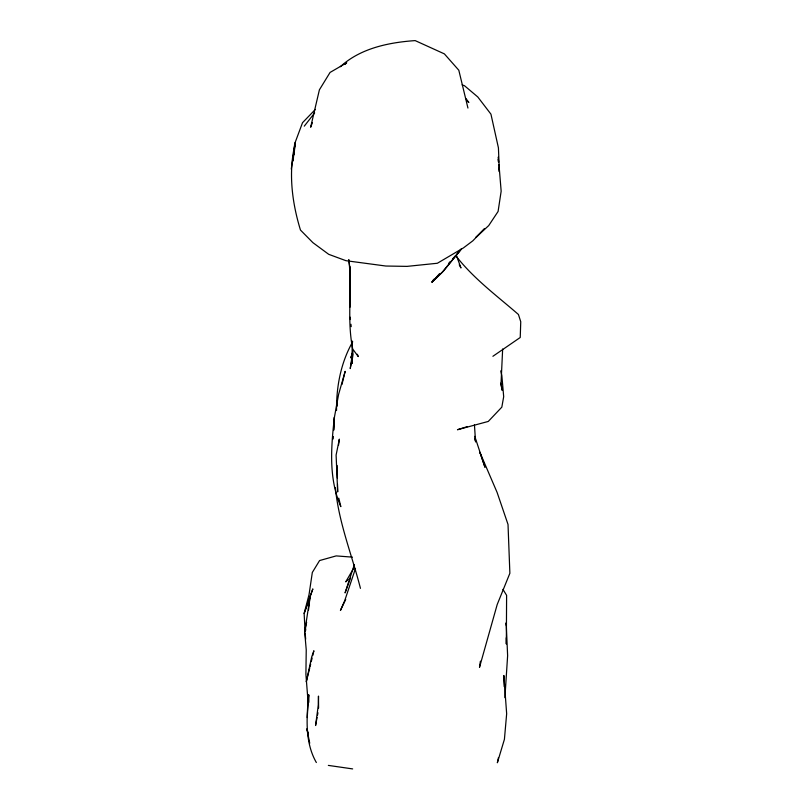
<?xml version="1.0" encoding="UTF-8"?>
<svg xmlns="http://www.w3.org/2000/svg" width="812" height="812" viewBox="0 0 812 812"><rect width="100%" height="100%" fill="white"/><g stroke="black" fill="none" stroke-linecap="round" stroke-linejoin="round"><path stroke-width="1.22" d="M336.554 410.496C336.259 386.766 340.857 362.477 352.723 341.74M352.773 353.89L352.012 363.248L352.225 341.03M308.448 701.71L308.621 694.818L308.793 702.39M337.305 406.03L337.376 403.503M333.204 438.947L333.326 436.511M504.902 697.65L507.622 655.7L506.191 622.804L506.211 625.301M333.762 429.731L334.422 417.216L338.624 394.297L345.151 371.348L341.984 384.452M333.641 430.451L334.422 417.216C331.063 447.097 328.454 478.298 340.827 506.627L338.777 498.152M307.23 717.544L308.621 694.818C306.713 717.544 304.571 741.924 316.345 762.529M352.012 363.248L352.784 353.413L350.754 357.828L352.784 351.961M502.658 348.987L501.014 383.751L502.161 390.288L500.71 383.142M293.162 160.949L294.644 143.825L302.521 122.703L315.381 109.407M293.944 154.95L295.304 142.851C288.148 171.789 291.853 201.883 300.47 230.06L312.874 242.636L328.708 254.318L345.953 260.693L385.862 266.031L407.045 266.377L437.353 263.261L463.368 247.944L472.878 240.778L484.683 228.568L475.893 237.429L488.702 225.604L498.091 211.465L501.156 191.196L498.984 164.633M308.519 609.954L310.113 596.424L312.843 588.913L304.135 613.446L305.058 630.772M338.492 445.382L339.355 439.13L336.107 455.075L337.67 491.94L337.518 484.368M480.399 661.191L479.506 667.322L497.208 604.514L509.875 573.272L508.018 524.451L497.127 492.488L479.831 452.254L484.977 467.265L474.776 436.338M352.885 350.449L350.236 368.587L352.093 359.107M295.304 142.851L291.254 169.129M317.086 717.412L315.574 725.532L318.324 704.917L318.477 696.097L318.588 708.084M317.522 715.088L317.959 712.763M306.611 622.236L304.703 632.061L306.236 649.844L305.901 674.315L308.144 702.695M498.477 757.566L497.36 762.752L504.414 739.336L506.658 713.738L503.846 675.482L504.181 686.566M310.082 666.54L310.661 664.114M311.25 661.678L312.133 658.045M312.721 655.609L313.889 650.757L311.717 656.827L306.307 681.704L309.788 667.708M355.504 568.43L344.765 600.545L340.431 610.441L345.719 599.459M350.581 577.819L345.07 592.902L354.367 564.604M312.387 122.713L310.641 127.24L319.4 89.827L330.068 72.43L346.724 62.778L344.917 64.493M353.616 568.298L345.739 581.869L348.267 579.342M433.699 279.257L431.984 282.2L443.443 271.117L461.226 249.162L457.044 253.882M304.277 126.154L314.65 112.909M461.226 249.162L442.104 272.375L431.984 282.2L439.495 273.705M448.691 263.321L450.366 261.434M452.873 258.602L455.38 255.77M340.37 66.706C360.335 48.263 388.765 42.447 415.155 40.6L444.367 53.876L458.81 70.228L467.935 108.057M492.904 356.285L520.238 337.487L520.746 321.735L518.442 314.498C496.771 295.659 473.274 278.425 455.623 255.496M467.418 426.594L457.471 429.721L488.286 421.438L501.826 407.147L503.684 396.692L501.857 375.692L500.72 370.871M352.428 557.133L336.188 555.905L319.583 560.554L312.326 572.45L309.037 594.628L304.135 613.446L310.113 596.424L304.703 632.061L305.413 627.656L305.769 630.163M328.352 765.401L352.652 768.913M462.15 84.895L464.474 85.707L477.781 96.953L490.945 114.167L498.426 147.865L499.37 171.799L499.004 168.114M466.91 100.952L468.859 102.474L465.956 98.556M502.943 589.37L506.607 595.328L506.333 644.028L506.282 637.785M459.227 264.753L460.972 267.97L456.273 255.11M357.351 354.245L358.254 356.57L352.733 349.058C346.683 319.552 352.357 289.559 348.866 259.992M360.447 588.355C351.941 554.799 338.543 522.278 335.386 487.504M308.286 733.459L306.855 728.821L309.727 743.203M474.594 438.409L475.243 440.764M348.795 259.738L349.749 266.986L350.388 292.777M305.657 639.206L305.19 633.248M498.152 157.203L498.71 162.156M350.145 317.187L350.408 319.542M350.946 324.272L351.21 326.637M498.152 159.517L498.395 161.974M474.452 424.92L475.568 441.951M349.759 266.539L349.982 276.374M337.132 465.469L337.386 478.075M349.749 266.986L350.063 307.139"/></g></svg>
